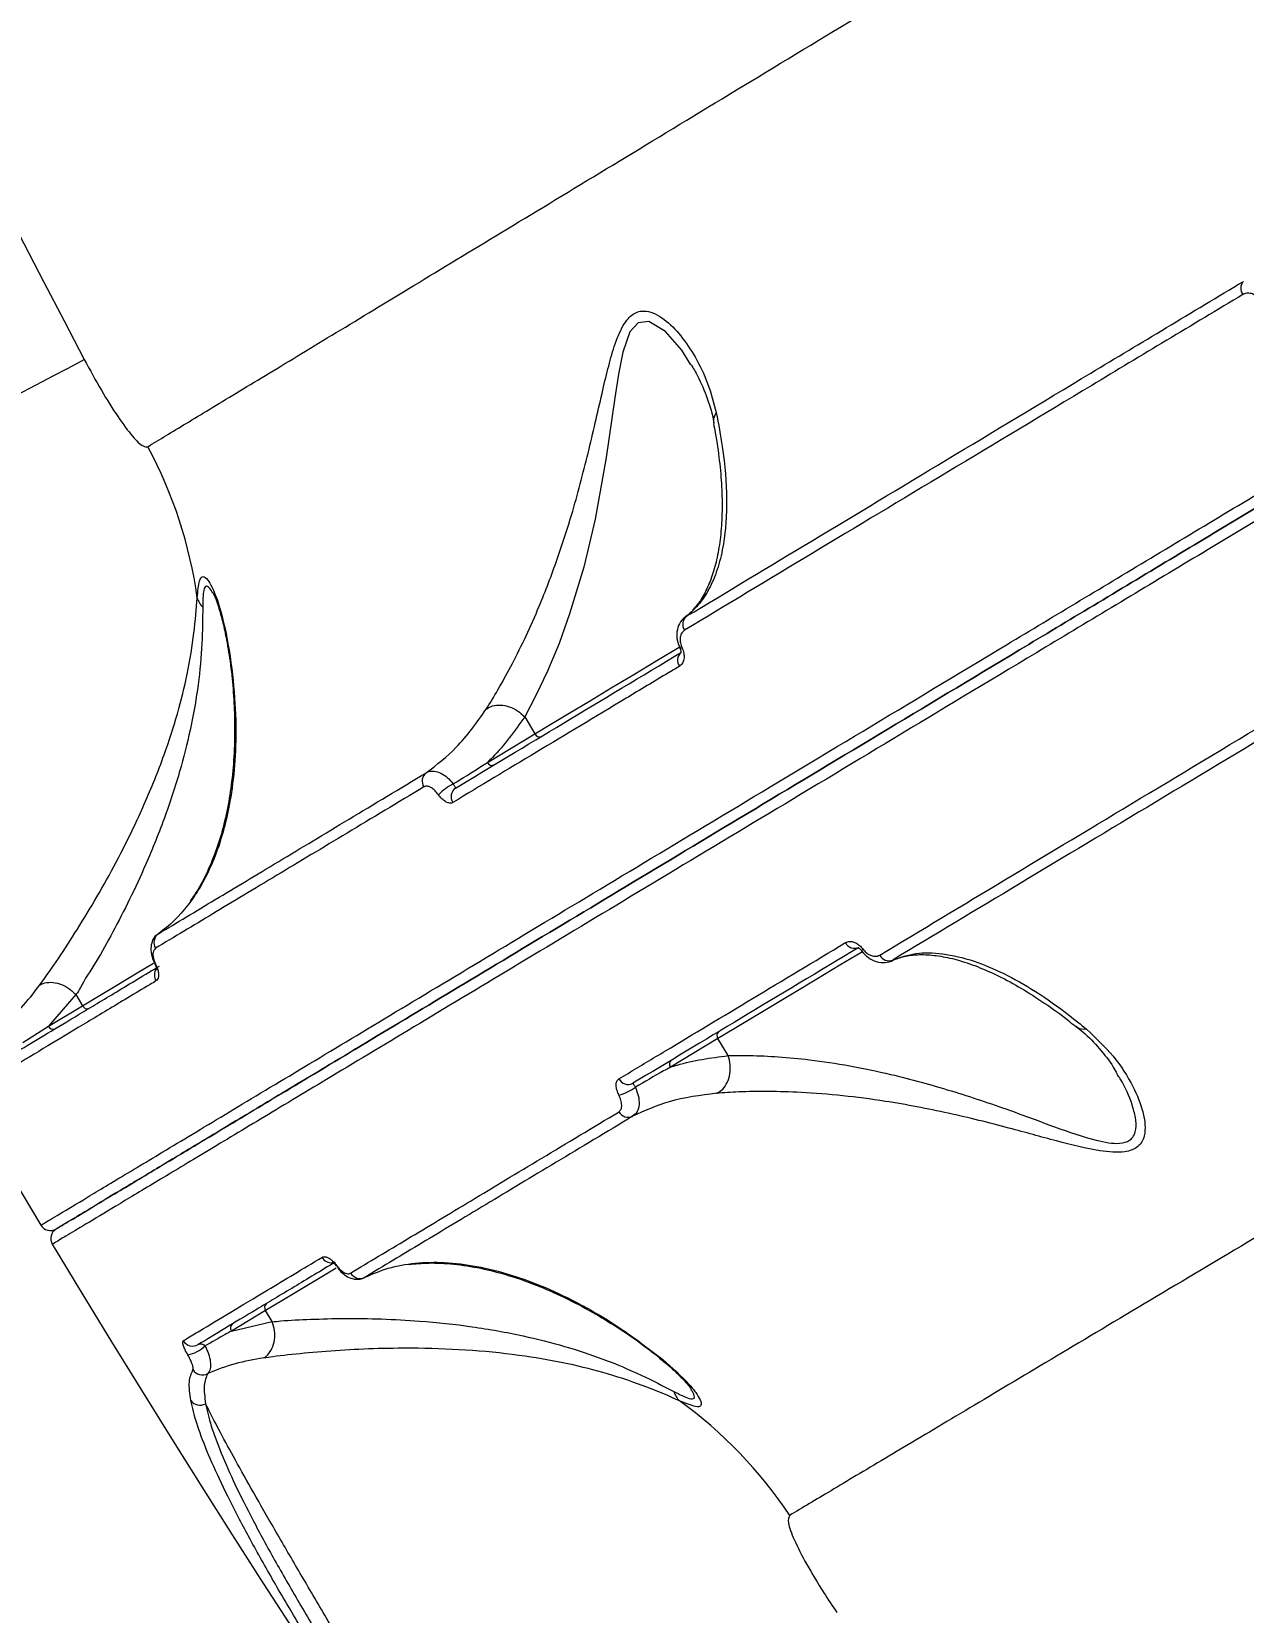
# Model space of a CAD drawing. Header units: millimetres. Extents: x -7245 to 6306, y -6696 to 5973.
# Drawn here: x -3397.8 to -3288.7, y 1660.8 to 1803 of the extents above; entities that cross this region are included whole.
import ezdxf

# ---------------------------------------------------------------- set-up
doc = ezdxf.new("R2010")
doc.units = ezdxf.units.MM
for name, color, linetype in [('DIKOM_ОБЪЕКТ', 7, 'Continuous'), ('DIKOM_РАЗМЕР_ЗОНА', 7, 'Continuous'), ('DIKOM_РАЗМЕР_ОБЪЕКТА', 7, 'Continuous')]:
    doc.layers.add(name, color=color, linetype=linetype)
doc.styles.add('style1', font='arial.ttf', dxfattribs={"width": 0.8})
doc.dimstyles.new('1-50', dxfattribs={"dimtxt": 300, "dimasz": 200, "dimexe": 100, "dimexo": 0, "dimgap": 100, "dimtad": 1, "dimtxsty": 'style1', "dimcen": 200, "dimclrd": 7, "dimclre": 7, "dimclrt": 7, "dimadec": 1, "dimazin": 2, "dimtfac": 1, "dimtmove": 0, "dimatfit": 2, "dimfxl": 0, "dimlwd": 25, "dimlwe": 18, "dimarcsym": 0})

# ---------------------------------------------------------------- blocks, each defined once
blk = doc.blocks.new('*D10')
at = {"layer": 'Defpoints', "color": 0, "transparency": 16777216}
for p in [(-4365.71, 2792.53), (4306.16, 475.6), (4306.16, -5965.27)]:
    blk.add_point(p, dxfattribs=at)
at = {"layer": 'DIKOM_РАЗМЕР_ОБЪЕКТА', "color": 7, "lineweight": 18, "transparency": 16777216}
for p, q in [((-4365.71, 2792.53), (-4365.71, -6065.27)), ((4306.16, 475.6), (4306.16, -6065.27))]:
    blk.add_line(p, q, dxfattribs=at)
at = {"layer": 'DIKOM_РАЗМЕР_ОБЪЕКТА', "color": 7, "lineweight": 25, "transparency": 16777216}
blk.add_line((-4165.71, -5965.27), (4106.16, -5965.27), dxfattribs=at)
at = {"layer": 'DIKOM_РАЗМЕР_ОБЪЕКТА', "color": 7, "transparency": 16777216}
for points in [[(-4165.71, -5931.93), (-4165.71, -5998.6), (-4365.71, -5965.27)], [(4106.16, -5931.93), (4106.16, -5998.6), (4306.16, -5965.27)]]:
    blk.add_solid(points, dxfattribs=at)
at = {"layer": 'DIKOM_РАЗМЕР_ОБЪЕКТА', "color": 7, "transparency": 16777216, "insert": (-85.78, -5712.1), "char_height": 300, "attachment_point": 5, "style": 'style1'}
blk.add_mtext('8650', dxfattribs=at)
blk = doc.blocks.new('*D11')
at = {"layer": 'Defpoints', "color": 0, "transparency": 16777216}
for p in [(-3472.32, 4472.83), (-6199.73, -2928.86), (1850.21, -2928.86)]:
    blk.add_point(p, dxfattribs=at)
at = {"layer": 'DIKOM_РАЗМЕР_ОБЪЕКТА', "color": 7, "lineweight": 18, "transparency": 16777216}
for p, q in [((-3472.32, 4472.83), (-6299.73, 4472.83)), ((1850.21, -2928.86), (-6299.73, -2928.86))]:
    blk.add_line(p, q, dxfattribs=at)
at = {"layer": 'DIKOM_РАЗМЕР_ОБЪЕКТА', "color": 7, "lineweight": 25, "transparency": 16777216}
blk.add_line((-6199.73, 4272.83), (-6199.73, -2728.86), dxfattribs=at)
at = {"layer": 'DIKOM_РАЗМЕР_ОБЪЕКТА', "color": 7, "transparency": 16777216}
for points in [[(-6233.06, 4272.83), (-6166.39, 4272.83), (-6199.73, 4472.83)], [(-6233.06, -2728.86), (-6166.39, -2728.86), (-6199.73, -2928.86)]]:
    blk.add_solid(points, dxfattribs=at)
at = {"layer": 'DIKOM_РАЗМЕР_ОБЪЕКТА', "color": 7, "transparency": 16777216, "insert": (-6452.9, 984.54), "char_height": 300, "attachment_point": 5, "rotation": 90, "style": 'style1'}
blk.add_mtext('7400', dxfattribs=at)
blk = doc.blocks.new('*D13')
at = {"layer": 'Defpoints', "color": 0, "transparency": 16777216}
for p in [(-4231.86, 5972.83), (-6795, -4928.88), (1792.4, -4928.88)]:
    blk.add_point(p, dxfattribs=at)
at = {"layer": 'DIKOM_РАЗМЕР_ЗОНА', "color": 7, "lineweight": 18, "transparency": 16777216}
for p, q in [((-4231.86, 5972.83), (-6895, 5972.83)), ((1792.4, -4928.88), (-6895, -4928.88))]:
    blk.add_line(p, q, dxfattribs=at)
at = {"layer": 'DIKOM_РАЗМЕР_ЗОНА', "color": 7, "lineweight": 25, "transparency": 16777216}
blk.add_line((-6795, 5772.83), (-6795, -4728.88), dxfattribs=at)
at = {"layer": 'DIKOM_РАЗМЕР_ЗОНА', "color": 7, "transparency": 16777216}
for points in [[(-6828.33, 5772.83), (-6761.67, 5772.83), (-6795, 5972.83)], [(-6828.33, -4728.88), (-6761.67, -4728.88), (-6795, -4928.88)]]:
    blk.add_solid(points, dxfattribs=at)
at = {"layer": 'DIKOM_РАЗМЕР_ЗОНА', "color": 7, "transparency": 16777216, "insert": (-7048.17, 972.94), "char_height": 300, "attachment_point": 5, "rotation": 90, "style": 'style1'}
blk.add_mtext('10900', dxfattribs=at)

msp = doc.modelspace()

# ---------------------------------------------------------------- linework, layer by layer
at = {"layer": 'DIKOM_ОБЪЕКТ', "color": 7, "linetype": 'Continuous', "lineweight": 15}
for p, q in [((-3338.891, 1750.449), (-3339.027, 1750.34)), ((-3353.442, 1741.372), (-3353.44, 1741.369)), ((-3353.44, 1741.369), (-3352.521, 1739.841)), ((-3356.801, 1737.269), (-3352.521, 1739.841)), ((-3320.423, 1719.393), (-3320.325, 1719.445)), ((-3393.849, 1716.37), (-3396.32, 1713.524)), ((-3393.851, 1716.373), (-3393.849, 1716.37)), ((-3393.849, 1716.37), (-3393.248, 1715.37)), ((-3396.32, 1713.524), (-3393.248, 1715.37)), ((-3398.623, 1712.06), (-3396.32, 1713.524)), ((-3336.04, 1712.411), (-3340.32, 1709.84)), ((-3335.122, 1710.883), (-3336.04, 1712.411)), ((-3335.122, 1710.883), (-3335.12, 1710.879)), ((-3376.766, 1687.94), (-3379.839, 1686.094)), ((-3376.165, 1686.94), (-3376.766, 1687.94)), ((-3379.839, 1686.094), (-3376.165, 1686.94)), ((-3376.165, 1686.94), (-3376.164, 1686.936))]:
    msp.add_line(p, q, dxfattribs=at)
at = {"layer": 'DIKOM_ОБЪЕКТ', "color": 7, "linetype": 'Continuous', "lineweight": 15, "flags": 128}
for points in [[(-3338.475, 1773.059), (-3339.293, 1774.367), (-3340.773, 1776.041), (-3342.279, 1776.948), (-3343.225, 1776.842), (-3343.97, 1776.004), (-3344.6, 1774.199), (-3344.996, 1772.211), (-3345.318, 1770.073), (-3346.101, 1764.706), (-3347.097, 1759.167), (-3348.127, 1754.842), (-3349.392, 1750.625), (-3350.352, 1747.968), (-3351.384, 1745.48), (-3352.428, 1743.276), (-3353.442, 1741.372), (-3353.442, 1741.372), (-3353.442, 1741.372)], [(-3428.15, 1755.063), (-3424.774, 1756.841), (-3421.429, 1758.603), (-3418.145, 1760.332), (-3414.953, 1762.013), (-3411.881, 1763.631), (-3408.957, 1765.171), (-3406.208, 1766.619), (-3403.66, 1767.961), (-3401.334, 1769.185), (-3399.253, 1770.282), (-3397.436, 1771.239), (-3395.899, 1772.048), (-3394.655, 1772.703), (-3393.717, 1773.197), (-3393.094, 1773.525)], [(-3352.521, 1739.841), (-3351.074, 1740.71), (-3349.424, 1741.702), (-3347.604, 1742.795), (-3345.655, 1743.966), (-3343.62, 1745.19), (-3341.541, 1746.438), (-3339.543, 1747.639)], [(-3339.471, 1747.557), (-3339.471, 1747.558), (-3339.473, 1747.56)], [(-3323.038, 1720.224), (-3325.06, 1719.009), (-3327.138, 1717.76), (-3329.174, 1716.537), (-3331.123, 1715.366), (-3332.942, 1714.272), (-3334.594, 1713.281), (-3336.04, 1712.411)], [(-3323.099, 1720.31), (-3323.1, 1720.311), (-3323.102, 1720.328), (-3323.092, 1720.353), (-3323.07, 1720.387), (-3323.038, 1720.429), (-3322.994, 1720.477)], [(-3393.248, 1715.37), (-3391.801, 1716.239), (-3390.15, 1717.231), (-3388.331, 1718.324), (-3386.874, 1719.2)], [(-3370.402, 1691.765), (-3371.849, 1690.895), (-3373.669, 1689.802), (-3375.32, 1688.81), (-3376.766, 1687.94)]]:
    msp.add_lwpolyline(points, dxfattribs=at)
at = {"layer": 'DIKOM_ОБЪЕКТ', "color": 7, "linetype": 'Continuous', "lineweight": 15}
for centre, radius, start, end in [((-2359.315, 2317.953), 1209.999, 182.23574, 210.952609), ((-2359.315, 2317.953), 1168.375, 183.226978, 207.773022), ((-3288.069, 1779.945), 0.905, 137.30116, 218.57328), ((-3422.978, 1746.493), 40.446, 7.95387, 28.32536), ((-3381.118, 1752.558), 1.863, 194.58593, 225.43064), ((-3338.288, 1749.705), 0.93, 130.24256, 215.23772), ((-3338.732, 1746.465), 0.943, 135.16397, 214.98259), ((-3339.392, 1747.799), 0.255, 251.81995, 297.33895), ((-3352.108, 1740.029), 0.454, 204.53389, 292.79491), ((-3356.388, 1737.458), 0.454, 204.53389, 292.79491), ((-3361.723, 1735.589), 0.952, 127.57972, 213.45407), ((-3357.87, 1731.193), 4.596, 115.85948, 136.49297), ((-3359.126, 1734.191), 0.943, 124.87244, 213.93394), ((-3385.849, 1721.056), 0.977, 125.06096, 211.64709), ((-3323.732, 1721.459), 0.922, 206.45292, 294.91686), ((-3385.783, 1718.118), 1.001, 144.33797, 210.9935), ((-3320.648, 1720.349), 0.931, 206.85026, 291.74257), ((-3392.835, 1715.559), 0.454, 204.61611, 292.79328), ((-3395.907, 1713.714), 0.455, 204.70478, 292.65546), ((-3335.679, 1712.687), 0.455, 129.26531, 217.29986), ((-3339.958, 1710.115), 0.455, 129.32029, 217.33078), ((-3344.129, 1709.233), 0.944, 208.09991, 297.06879), ((-3346.175, 1711.726), 4.571, 285.44377, 306.18664), ((-3344.115, 1706.282), 0.951, 208.493, 294.50386), ((-3396.144, 1696.13), 1, 210.95261, 301), ((-3396.144, 1696.13), 1, 210.93972, 301.00653), ((-3395.114, 1694.416), 1, 121, 211.04739), ((-3395.114, 1694.416), 1, 121.01215, 211.05588), ((-2359.315, 2317.953), 1209.999, 211.047391, 241.952609), ((-3370.834, 1693.241), 1.002, 210.96018, 273.82944), ((-3370.315, 1691.951), 0.0777, 143.87474, 204.21704), ((-3368.272, 1691.804), 0.977, 210.3716, 296.92527), ((-3376.406, 1688.216), 0.454, 129.21477, 217.43629), ((-3379.478, 1686.37), 0.454, 129.27117, 217.37989), ((-3383.334, 1685.736), 0.993, 211.27206, 300.62698), ((-3384.338, 1686.994), 3.092, 280.49198, 313.41897), ((-3382.456, 1683.158), 1.006, 212.28438, 298.27108), ((-3338.233, 1681.191), 1.865, 196.55987, 227.34562), ((-3382.675, 1680.442), 1.019, 215.64504, 299.69268), ((-3363.23, 1647.09), 40.429, 33.67257, 54.05308)]:
    msp.add_arc(centre, radius, start, end, dxfattribs=at)
for points, knots in [([(-3387.375, 1765.684), (-3386.289, 1766.34), (-3384.115, 1767.656), (-3379.56, 1770.414), (-3374.085, 1773.729), (-3367.625, 1777.64), (-3360.232, 1782.118), (-3351.915, 1787.155), (-3342.671, 1792.754), (-3332.533, 1798.896), (-3321.543, 1805.556), (-3309.752, 1812.703), (-3297.214, 1820.304), (-3283.959, 1828.343), (-3269.995, 1836.814), (-3255.359, 1845.695), (-3240.106, 1854.955), (-3224.308, 1864.549), (-3208.037, 1874.435), (-3191.334, 1884.589), (-3174.215, 1895.001), (-3156.718, 1905.65), (-3138.909, 1916.495), (-3120.872, 1927.486), (-3102.691, 1938.574), (-3084.407, 1949.735), (-3066.049, 1960.951), (-3047.649, 1972.205), (-3029.278, 1983.453), (-3011.023, 1994.644), (-2992.968, 2005.727), (-2976.496, 2015.853), (-2961.566, 2025.044), (-2952.651, 2030.54), (-2948.194, 2033.289)], [0, 0, 0, 0, 0.0315567, 0.0632127, 0.0949195, 0.1266264, 0.1582827, 0.1898394, 0.2213972, 0.2530545, 0.2847622, 0.3164697, 0.3481268, 0.3796854, 0.4112653, 0.4429441, 0.4746738, 0.5064041, 0.5380837, 0.5696643, 0.6012948, 0.6330253, 0.6648063, 0.6965877, 0.7283186, 0.7599503, 0.7916596, 0.823468, 0.855327, 0.8871864, 0.9189955, 0.9507048, 0.9753528, 1, 1, 1, 1]), ([(-3397.001, 1695.616), (-3396.954, 1695.644), (-3396.826, 1695.722), (-3395.7, 1696.397), (-3393.359, 1697.805), (-3389.876, 1699.897), (-3385.237, 1702.684), (-3379.425, 1706.177), (-3372.566, 1710.298), (-3364.712, 1715.017), (-3355.93, 1720.294), (-3346.077, 1726.215), (-3335.14, 1732.785), (-3323.134, 1740), (-3310.321, 1747.698), (-3296.766, 1755.843), (-3282.546, 1764.387), (-3267.429, 1773.471), (-3251.429, 1783.084), (-3234.583, 1793.206), (-3217.464, 1803.493), (-3200.168, 1813.884), (-3182.789, 1824.327), (-3164.835, 1835.115), (-3146.342, 1846.227), (-3127.359, 1857.633), (-3108.038, 1869.242), (-3088.435, 1881.021), (-3068.607, 1892.934), (-3048.49, 1905.021), (-3028.143, 1917.247), (-3007.631, 1929.572), (-2987.405, 1941.724), (-2967.531, 1953.667), (-2948.059, 1965.366), (-2928.674, 1977.014), (-2909.446, 1988.567), (-2890.459, 1999.975), (-2873.19, 2010.352), (-2862.471, 2016.792), (-2857.731, 2019.64)], [0, 0, 0, 0, 0.0156515, 0.0421674, 0.0687037, 0.0952198, 0.1225059, 0.1498143, 0.1771006, 0.2036165, 0.2301528, 0.2566687, 0.2839552, 0.3112633, 0.3385495, 0.3650655, 0.3916017, 0.4181179, 0.4454042, 0.4727124, 0.499999, 0.52556, 0.5511395, 0.5767005, 0.6029493, 0.6292178, 0.6554665, 0.6819825, 0.7085191, 0.7350352, 0.7623211, 0.7896296, 0.8169161, 0.8434322, 0.8699687, 0.8964848, 0.923771, 0.951079, 0.9783656, 1, 1, 1, 1]), ([(-2856.702, 2017.928), (-2860.124, 2015.871), (-2869.414, 2010.289), (-2885.039, 2000.901), (-2903.657, 1989.713), (-2922.728, 1978.254), (-2942.15, 1966.584), (-2961.837, 1954.755), (-2981.728, 1942.803), (-3001.795, 1930.746), (-3022, 1918.605), (-3042.281, 1906.419), (-3062.541, 1894.245), (-3082.688, 1882.14), (-3102.656, 1870.142), (-3122.408, 1858.273), (-3141.916, 1846.552), (-3161.121, 1835.012), (-3179.936, 1823.707), (-3198.271, 1812.69), (-3216.064, 1801.999), (-3233.275, 1791.658), (-3249.886, 1781.677), (-3265.852, 1772.084), (-3281.099, 1762.922), (-3295.555, 1754.236), (-3309.167, 1746.057), (-3321.896, 1738.409), (-3333.738, 1731.293), (-3344.664, 1724.729), (-3354.624, 1718.744), (-3363.572, 1713.366), (-3371.098, 1708.845), (-3377.356, 1705.085), (-3382.506, 1701.99), (-3386.851, 1699.38), (-3390.375, 1697.262), (-3393.05, 1695.654), (-3394.869, 1694.561), (-3395.807, 1693.998), (-3395.923, 1693.928), (-3395.971, 1693.9)], [0, 0, 0, 0, 0.0156527, 0.0424899, 0.0694114, 0.0963762, 0.1233409, 0.1502626, 0.1770999, 0.203937, 0.2308584, 0.2578234, 0.2847881, 0.3117098, 0.3385469, 0.3653838, 0.3923056, 0.4192702, 0.446235, 0.4731568, 0.4999938, 0.5268307, 0.5537527, 0.5807172, 0.6076821, 0.6346038, 0.6614409, 0.6882778, 0.7151994, 0.7421642, 0.7691288, 0.7960506, 0.8228874, 0.8459667, 0.8691682, 0.8923972, 0.9156264, 0.9388281, 0.9615881, 0.9843479, 1, 1, 1, 1]), ([(-3395.629, 1695.273), (-3395.582, 1695.301), (-3395.453, 1695.378), (-3394.305, 1696.069), (-3391.892, 1697.517), (-3388.347, 1699.649), (-3383.704, 1702.438), (-3377.981, 1705.877), (-3371.185, 1709.96), (-3363.307, 1714.694), (-3354.381, 1720.057), (-3344.444, 1726.028), (-3333.544, 1732.577), (-3321.731, 1739.675), (-3309.032, 1747.305), (-3295.452, 1755.465), (-3281.03, 1764.13), (-3265.82, 1773.27), (-3249.892, 1782.84), (-3233.32, 1792.798), (-3216.15, 1803.114), (-3198.4, 1813.78), (-3180.108, 1824.77), (-3161.339, 1836.048), (-3142.179, 1847.561), (-3122.717, 1859.254), (-3103.012, 1871.095), (-3083.091, 1883.064), (-3062.993, 1895.141), (-3042.781, 1907.285), (-3022.549, 1919.442), (-3002.391, 1931.554), (-2983.636, 1942.823), (-2966.301, 1953.24), (-2950.358, 1962.818), (-2934.592, 1972.292), (-2918.861, 1981.744), (-2903.2, 1991.154), (-2887.656, 2000.494), (-2872.412, 2009.653), (-2862.564, 2015.57), (-2857.643, 2018.527)], [0, 0, 0, 0, 0.0156521, 0.042489, 0.0694107, 0.0963752, 0.12334, 0.1502617, 0.1770987, 0.203936, 0.2308572, 0.2578221, 0.2847867, 0.3117084, 0.3385455, 0.3653826, 0.3923042, 0.4192691, 0.4462335, 0.4731555, 0.4999924, 0.5268298, 0.5537512, 0.580716, 0.6076804, 0.6346023, 0.6614395, 0.6882763, 0.7151979, 0.7421631, 0.7691275, 0.7960494, 0.8228864, 0.8446321, 0.8664006, 0.8881689, 0.9099146, 0.9324238, 0.9549574, 0.9774911, 1, 1, 1, 1]), ([(-2857.643, 2018.527), (-2862.372, 2015.686), (-2872.966, 2009.321), (-2890.004, 1999.083), (-2908.675, 1987.864), (-2927.785, 1976.382), (-2947.232, 1964.697), (-2966.93, 1952.861), (-2986.817, 1940.912), (-3006.866, 1928.865), (-3027.038, 1916.744), (-3047.271, 1904.587), (-3067.471, 1892.45), (-3087.542, 1880.39), (-3107.178, 1868.592), (-3126.347, 1857.074), (-3145.038, 1845.843), (-3163.439, 1834.786), (-3181.473, 1823.951), (-3199.059, 1813.384), (-3216.361, 1802.988), (-3233.32, 1792.798), (-3249.892, 1782.84), (-3265.82, 1773.27), (-3281.031, 1764.13), (-3295.452, 1755.465), (-3309.032, 1747.305), (-3321.731, 1739.675), (-3333.544, 1732.577), (-3344.444, 1726.028), (-3354.381, 1720.057), (-3363.307, 1714.694), (-3370.686, 1710.26), (-3376.713, 1706.638), (-3381.606, 1703.699), (-3385.787, 1701.186), (-3389.287, 1699.084), (-3392.067, 1697.413), (-3394.077, 1696.205), (-3395.357, 1695.436), (-3395.539, 1695.327), (-3395.629, 1695.273)], [0, 0, 0, 0, 0.0216352, 0.0484723, 0.0753935, 0.1023585, 0.1293233, 0.1562448, 0.183082, 0.2099188, 0.2368403, 0.2638052, 0.2907701, 0.3176918, 0.3445288, 0.3703766, 0.3962997, 0.4222617, 0.4482237, 0.4741469, 0.499995, 0.5268318, 0.5537537, 0.5807181, 0.6076827, 0.6346045, 0.6614415, 0.6882785, 0.7151999, 0.7421646, 0.7691291, 0.7960506, 0.8228876, 0.8446334, 0.8664016, 0.8881699, 0.9099155, 0.9324242, 0.9549578, 0.9774915, 1, 1, 1, 1]), ([(-2887.12, 1931.646), (-2892.215, 1928.663), (-2902.41, 1922.695), (-2918.018, 1913.541), (-2933.807, 1904.269), (-2949.978, 1894.76), (-2966.501, 1885.033), (-2983.345, 1875.104), (-3000.24, 1865.136), (-3017.701, 1854.823), (-3035.699, 1844.183), (-3054.187, 1833.243), (-3072.545, 1822.373), (-3090.686, 1811.621), (-3108.525, 1801.042), (-3125.984, 1790.68), (-3143.029, 1780.56), (-3159.64, 1770.692), (-3175.788, 1761.095), (-3191.399, 1751.812), (-3206.398, 1742.89), (-3220.722, 1734.367), (-3234.335, 1726.264), (-3247.23, 1718.586), (-3259.384, 1711.348), (-3270.741, 1704.582), (-3281.248, 1698.322), (-3291.041, 1692.485), (-3300.029, 1687.127), (-3308.149, 1682.288), (-3315.218, 1678.073), (-3321.172, 1674.523), (-3326.099, 1671.584), (-3328.423, 1670.198), (-3329.585, 1669.505)], [0, 0, 0, 0, 0.0277666, 0.0555664, 0.0833655, 0.1111325, 0.1400375, 0.16898, 0.1979229, 0.2268277, 0.2586373, 0.2905481, 0.3225102, 0.3544717, 0.3863819, 0.4181913, 0.4498954, 0.4817002, 0.5135555, 0.5454109, 0.5772154, 0.6089188, 0.6405475, 0.672276, 0.7040554, 0.7358345, 0.7675625, 0.7991911, 0.832594, 0.8660267, 0.8994294, 0.9329431, 0.9664867, 1, 1, 1, 1]), ([(-3338.888, 1750.415), (-3335.17, 1752.65), (-3327.734, 1757.119), (-3315.524, 1764.457), (-3302.616, 1772.215), (-3293.362, 1777.777), (-3288.734, 1780.558)], [0, 0, 0, 0, 0.2485959, 0.4971898, 0.7485953, 1, 1, 1, 1]), ([(-3288.777, 1779.38), (-3293.364, 1776.624), (-3302.538, 1771.11), (-3315.44, 1763.356), (-3327.738, 1755.965), (-3335.277, 1751.434), (-3339.047, 1749.169)], [0, 0, 0, 0, 0.248596, 0.4971922, 0.7485942, 1, 1, 1, 1]), ([(-3287.182, 1778.847), (-3287.292, 1778.973), (-3287.514, 1779.224), (-3287.928, 1779.45), (-3288.343, 1779.528), (-3288.624, 1779.466), (-3288.755, 1779.392), (-3288.777, 1779.38)], [0, 0, 0, 0, 0.2376718, 0.4755024, 0.713693, 0.9520234, 1, 1, 1, 1]), ([(-3356.926, 1742.036), (-3356.883, 1742.104), (-3356.498, 1742.713), (-3355.714, 1744.013), (-3354.524, 1746.172), (-3353.308, 1748.63), (-3351.92, 1751.758), (-3350.479, 1755.541), (-3348.947, 1760.301), (-3347.612, 1765.481), (-3346.628, 1769.842), (-3345.891, 1772.968), (-3345.289, 1775.06), (-3344.56, 1776.784), (-3343.586, 1777.807), (-3342.332, 1778.01), (-3340.85, 1777.23), (-3339.353, 1775.716), (-3338.019, 1773.72), (-3336.895, 1771.412), (-3336.429, 1769.636), (-3336.196, 1768.748)], [0, 0, 0, 0, 0.0056319, 0.0508124, 0.0960131, 0.1438696, 0.191765, 0.2633166, 0.3349806, 0.4270909, 0.5191868, 0.5590232, 0.5987859, 0.6438191, 0.6799283, 0.7160697, 0.7691208, 0.8237177, 0.8784551, 0.9392304, 1, 1, 1, 1]), ([(-3393.094, 1773.525), (-3392.581, 1772.583), (-3391.563, 1770.71), (-3390.032, 1768.285), (-3388.717, 1766.519), (-3387.8, 1765.641), (-3387.5, 1765.671), (-3387.375, 1765.684)], [0, 0, 0, 0, 0.2180011, 0.433234, 0.6437922, 0.8514341, 1, 1, 1, 1]), ([(-3338.462, 1773.07), (-3338.259, 1772.734), (-3337.69, 1771.789), (-3336.997, 1770.038), (-3336.514, 1768.603), (-3336.415, 1767.81), (-3336.413, 1767.798)], [0, 0, 0, 0, 0.2154017, 0.6056589, 0.9937495, 1, 1, 1, 1]), ([(-3336.196, 1768.748), (-3335.998, 1767.713), (-3335.46, 1764.895), (-3335.162, 1760.833), (-3335.405, 1757.331), (-3335.996, 1754.808), (-3336.72, 1753.018), (-3337.659, 1751.509), (-3338.479, 1750.78), (-3338.888, 1750.415)], [0, 0, 0, 0, 0.1128062, 0.3073758, 0.5062328, 0.6280285, 0.7498305, 0.8749112, 1, 1, 1, 1]), ([(-3336.196, 1768.748), (-3336.217, 1768.715), (-3336.358, 1768.491), (-3336.495, 1768.144), (-3336.424, 1767.857), (-3336.4, 1767.762)], [0, 0, 0, 0, 0.1015359, 0.7017932, 1, 1, 1, 1]), ([(-3336.444, 1767.753), (-3336.387, 1767.48), (-3336.148, 1766.318), (-3335.895, 1764.41), (-3335.683, 1762.034), (-3335.647, 1759.815), (-3335.768, 1757.761), (-3336.047, 1755.898), (-3336.471, 1754.25), (-3337.033, 1752.837), (-3337.654, 1751.722), (-3338.12, 1751.201), (-3338.328, 1750.968)], [0, 0, 0, 0, 0.0310279, 0.1322859, 0.2359082, 0.341983, 0.4504488, 0.5610997, 0.6736285, 0.7878701, 0.9052594, 1, 1, 1, 1]), ([(-3382.921, 1752.089), (-3382.866, 1752.666), (-3382.772, 1753.664), (-3382.427, 1754.114), (-3382.009, 1753.795), (-3381.587, 1753.062), (-3380.973, 1751.638), (-3380.613, 1750.114), (-3380.35, 1749.005)], [0, 0, 0, 0, 0.1914497, 0.331232, 0.4704749, 0.5835518, 0.6969246, 1, 1, 1, 1]), ([(-3381.553, 1752.542), (-3381.596, 1752.621), (-3381.797, 1752.995), (-3382.118, 1753.239), (-3382.405, 1752.812), (-3382.418, 1751.816), (-3382.426, 1751.232)], [0, 0, 0, 0, 0.0727732, 0.3452538, 0.6160778, 1, 1, 1, 1]), ([(-3397.089, 1717.24), (-3396.932, 1717.459), (-3396.292, 1718.352), (-3395.026, 1720.201), (-3393.281, 1722.919), (-3391.504, 1725.912), (-3389.582, 1729.44), (-3387.634, 1733.499), (-3385.923, 1737.74), (-3384.658, 1741.682), (-3383.744, 1745.374), (-3383.166, 1749.023), (-3383.003, 1751.068), (-3382.921, 1752.089)], [0, 0, 0, 0, 0.0275902, 0.1121795, 0.1968226, 0.2807387, 0.3647027, 0.4782436, 0.5919039, 0.6886578, 0.785419, 0.892856, 1, 1, 1, 1]), ([(-3381.534, 1752.552), (-3381.513, 1752.518), (-3381.464, 1752.436), (-3381.274, 1752.028), (-3381.021, 1751.339), (-3380.718, 1750.287), (-3380.478, 1749.337), (-3380.382, 1748.719), (-3380.365, 1748.61)], [0, 0, 0, 0, 0.1082105, 0.2601046, 0.4461118, 0.6713384, 0.9422368, 1, 1, 1, 1]), ([(-3382.426, 1751.232), (-3382.437, 1750.177), (-3382.46, 1748.065), (-3382.779, 1744.375), (-3383.418, 1740.659), (-3384.38, 1736.702), (-3385.754, 1732.464), (-3387.372, 1728.428), (-3389, 1724.923), (-3390.535, 1721.972), (-3391.997, 1719.289), (-3393.26, 1717.474), (-3393.64, 1716.585), (-3393.851, 1716.373), (-3393.851, 1716.373)], [0, 0, 0, 0, 0.1075019, 0.2153667, 0.3137218, 0.4120553, 0.5267805, 0.6413691, 0.7248176, 0.8082179, 0.8908926, 0.9734876, 0.9999801, 1, 1, 1, 1]), ([(-3338.849, 1750.414), (-3338.911, 1750.383), (-3339.194, 1750.243), (-3339.544, 1749.766), (-3339.772, 1749.042), (-3339.754, 1748.268), (-3339.547, 1747.782), (-3339.454, 1747.565)], [0, 0, 0, 0, 0.0688421, 0.311573, 0.5523821, 0.799957, 1, 1, 1, 1]), ([(-3321.479, 1719.929), (-3317.751, 1722.168), (-3310.297, 1726.646), (-3298.057, 1733.999), (-3285.118, 1741.772), (-3275.841, 1747.345), (-3271.202, 1750.132)], [0, 0, 0, 0, 0.2485951, 0.4971898, 0.7485969, 1, 1, 1, 1]), ([(-3380.35, 1749.005), (-3380.318, 1748.836), (-3379.994, 1747.122), (-3379.576, 1744.039), (-3379.387, 1740.087), (-3379.553, 1736.538), (-3380.1, 1732.671), (-3381.204, 1728.721), (-3383.103, 1725.065), (-3384.962, 1722.95), (-3386.163, 1722.041), (-3386.41, 1721.855)], [0, 0, 0, 0, 0.0115164, 0.1169996, 0.2229787, 0.3292388, 0.4351013, 0.6083262, 0.7820049, 0.9552843, 1, 1, 1, 1]), ([(-3380.331, 1748.577), (-3380.202, 1747.833), (-3379.919, 1746.197), (-3379.674, 1743.803), (-3379.542, 1741.286), (-3379.559, 1738.703), (-3379.727, 1736.151), (-3380.07, 1733.682), (-3380.577, 1731.361), (-3381.258, 1729.172), (-3382.118, 1727.168), (-3382.895, 1725.687), (-3383.423, 1724.983), (-3383.564, 1724.796)], [0, 0, 0, 0, 0.0639875, 0.1405007, 0.2228904, 0.3126925, 0.4125262, 0.5121184, 0.6176883, 0.7269576, 0.8398433, 0.95738, 1, 1, 1, 1]), ([(-3380.35, 1749.005), (-3380.355, 1748.975), (-3380.376, 1748.83), (-3380.342, 1748.691), (-3380.315, 1748.58)], [0, 0, 0, 0, 0.206664, 1, 1, 1, 1]), ([(-3339.047, 1749.169), (-3339.162, 1749.071), (-3339.363, 1748.898), (-3339.469, 1748.467), (-3339.449, 1748.023), (-3339.333, 1747.724), (-3339.275, 1747.573)], [0, 0, 0, 0, 0.3292707, 0.5798342, 0.788663, 1, 1, 1, 1]), ([(-3270.142, 1749.616), (-3274.719, 1746.867), (-3283.873, 1741.368), (-3296.747, 1733.635), (-3309.018, 1726.263), (-3316.541, 1721.744), (-3320.303, 1719.484)], [0, 0, 0, 0, 0.2485959, 0.4971903, 0.7485955, 1, 1, 1, 1]), ([(-3359.665, 1734.965), (-3356.5, 1736.867), (-3350.16, 1740.677), (-3342.93, 1745.02), (-3339.31, 1747.195)], [0, 0, 0, 0, 0.4992705, 1, 1, 1, 1]), ([(-3339.275, 1747.573), (-3339.214, 1747.414), (-3339.093, 1747.1), (-3339.076, 1746.633), (-3339.186, 1746.223), (-3339.369, 1746.011), (-3339.491, 1745.933), (-3339.504, 1745.924)], [0, 0, 0, 0, 0.2147531, 0.4259698, 0.6817818, 0.9641625, 1, 1, 1, 1]), ([(-3339.474, 1747.558), (-3339.465, 1747.54), (-3339.431, 1747.473), (-3339.399, 1747.357), (-3339.378, 1747.23), (-3339.385, 1747.131), (-3339.39, 1747.12), (-3339.392, 1747.115)], [0, 0, 0, 0, 0.0662562, 0.2342758, 0.4315095, 0.6853541, 1, 1, 1, 1]), ([(-3339.504, 1745.924), (-3339.83, 1745.729), (-3341.457, 1744.751), (-3345.866, 1742.103), (-3352.498, 1738.117), (-3357.437, 1735.15), (-3359.908, 1733.665)], [0, 0, 0, 0, 0.044146, 0.2207195, 0.6100168, 1, 1, 1, 1]), ([(-3362.303, 1736.343), (-3361.37, 1737.061), (-3359.328, 1738.63), (-3357.771, 1740.838), (-3356.926, 1742.036)], [0, 0, 0, 0, 0.4574686, 1, 1, 1, 1]), ([(-3356.926, 1742.036), (-3356.899, 1742.057), (-3356.73, 1742.194), (-3356.321, 1742.39), (-3355.617, 1742.468), (-3354.825, 1742.312), (-3354.05, 1741.945), (-3353.645, 1741.563), (-3353.442, 1741.372)], [0, 0, 0, 0, 0.0319883, 0.2048096, 0.4036423, 0.6024725, 0.8012908, 1, 1, 1, 1]), ([(-3353.44, 1741.369), (-3354.358, 1740.084), (-3355.404, 1738.622), (-3356.65, 1737.416), (-3356.801, 1737.269)], [0, 0, 0, 0, 0.8786171, 1, 1, 1, 1]), ([(-3359.874, 1735.329), (-3359.042, 1735.844), (-3358.01, 1736.484), (-3356.997, 1737.142), (-3356.801, 1737.269)], [0, 0, 0, 0, 0.8058617, 1, 1, 1, 1]), ([(-3386.41, 1721.855), (-3384.75, 1722.853), (-3381.429, 1724.849), (-3375.66, 1728.316), (-3369.365, 1732.099), (-3364.657, 1734.928), (-3362.303, 1736.343)], [0, 0, 0, 0, 0.2490986, 0.4981938, 0.7490976, 1, 1, 1, 1]), ([(-3362.303, 1736.343), (-3362.257, 1736.368), (-3362.053, 1736.48), (-3361.62, 1736.529), (-3361.008, 1736.341), (-3360.396, 1735.943), (-3360.049, 1735.535), (-3359.874, 1735.329)], [0, 0, 0, 0, 0.073516, 0.3198084, 0.5507535, 0.7733975, 1, 1, 1, 1]), ([(-3362.517, 1735.064), (-3364.86, 1733.656), (-3369.545, 1730.84), (-3375.846, 1727.054), (-3381.65, 1723.566), (-3385.003, 1721.551), (-3386.68, 1720.543)], [0, 0, 0, 0, 0.2490994, 0.4981953, 0.749099, 1, 1, 1, 1]), ([(-3361.203, 1734.357), (-3361.304, 1734.484), (-3361.504, 1734.739), (-3361.841, 1734.997), (-3362.168, 1735.135), (-3362.391, 1735.13), (-3362.494, 1735.076), (-3362.517, 1735.064)], [0, 0, 0, 0, 0.2211682, 0.4418423, 0.6744498, 0.9251504, 1, 1, 1, 1]), ([(-3359.908, 1733.665), (-3359.931, 1733.653), (-3360.032, 1733.6), (-3360.251, 1733.593), (-3360.574, 1733.726), (-3360.906, 1733.981), (-3361.104, 1734.232), (-3361.203, 1734.357)], [0, 0, 0, 0, 0.0733479, 0.322553, 0.5549822, 0.7774051, 1, 1, 1, 1]), ([(-3359.874, 1735.329), (-3359.851, 1735.288), (-3359.824, 1735.24), (-3359.776, 1735.157), (-3359.729, 1735.073), (-3359.684, 1734.996), (-3359.667, 1734.967), (-3359.665, 1734.965), (-3359.665, 1734.965)], [0, 0, 0, 0, 0.1601992, 0.1865229, 0.3966084, 0.6400035, 0.9173462, 1, 1, 1, 1]), ([(-3386.467, 1721.782), (-3386.516, 1721.757), (-3386.76, 1721.63), (-3387.002, 1721.167), (-3387.133, 1720.534), (-3387.039, 1719.874), (-3386.848, 1719.322), (-3386.701, 1719.074), (-3386.667, 1719.015)], [0, 0, 0, 0, 0.0580593, 0.2873617, 0.5098276, 0.7693485, 0.9451204, 1, 1, 1, 1]), ([(-3386.68, 1720.543), (-3386.775, 1720.446), (-3386.916, 1720.301), (-3386.921, 1719.877), (-3386.848, 1719.533), (-3386.745, 1719.266), (-3386.681, 1719.133), (-3386.667, 1719.106)], [0, 0, 0, 0, 0.4455975, 0.6623538, 0.8364577, 0.9658015, 1, 1, 1, 1]), ([(-3344.961, 1708.788), (-3344.687, 1708.953), (-3343.315, 1709.778), (-3339.427, 1712.113), (-3333.047, 1715.947), (-3327.389, 1719.347), (-3324.558, 1721.048)], [0, 0, 0, 0, 0.0441389, 0.2207184, 0.6100185, 1, 1, 1, 1]), ([(-3323.344, 1720.623), (-3326.954, 1718.454), (-3334.183, 1714.11), (-3340.524, 1710.3), (-3343.699, 1708.392)], [0, 0, 0, 0, 0.4992728, 1, 1, 1, 1]), ([(-3324.558, 1721.048), (-3324.489, 1721.081), (-3324.318, 1721.163), (-3323.998, 1721.168), (-3323.634, 1721.045), (-3323.287, 1720.82), (-3323.092, 1720.592), (-3322.994, 1720.477)], [0, 0, 0, 0, 0.1655241, 0.4120383, 0.6199768, 0.8097082, 1, 1, 1, 1]), ([(-3323.442, 1720.586), (-3323.44, 1720.587), (-3323.437, 1720.588), (-3323.329, 1720.537), (-3323.213, 1720.444), (-3323.109, 1720.329), (-3323.043, 1720.231), (-3323.014, 1720.178), (-3323.008, 1720.167)], [0, 0, 0, 0, 0.2868939, 0.5253616, 0.6958585, 0.8393833, 0.9662736, 1, 1, 1, 1]), ([(-3323.098, 1720.311), (-3323.095, 1720.306), (-3322.94, 1720.061), (-3322.502, 1719.672), (-3321.778, 1719.284), (-3321.013, 1719.222), (-3320.439, 1719.35), (-3320.23, 1719.548), (-3320.191, 1719.584)], [0, 0, 0, 0, 0.0050852, 0.2373241, 0.474563, 0.7261011, 0.949531, 1, 1, 1, 1]), ([(-3322.994, 1720.477), (-3322.899, 1720.365), (-3322.708, 1720.142), (-3322.371, 1719.925), (-3322.02, 1719.809), (-3321.711, 1719.815), (-3321.546, 1719.896), (-3321.479, 1719.929)], [0, 0, 0, 0, 0.1921395, 0.3835321, 0.5902853, 0.8342054, 1, 1, 1, 1]), ([(-3320.303, 1719.484), (-3319.63, 1719.717), (-3318.283, 1720.184), (-3315.816, 1720.132), (-3313.161, 1719.516), (-3310.343, 1718.344), (-3307.477, 1716.724), (-3304.95, 1714.967), (-3303.372, 1713.679), (-3302.852, 1713.255)], [0, 0, 0, 0, 0.1619206, 0.323841, 0.493637, 0.6385951, 0.7839166, 0.9287405, 1, 1, 1, 1]), ([(-3320.133, 1719.547), (-3319.764, 1719.666), (-3319.048, 1719.897), (-3317.727, 1720.004), (-3316.233, 1719.898), (-3314.54, 1719.539), (-3312.717, 1718.932), (-3310.777, 1718.077), (-3308.745, 1716.981), (-3306.646, 1715.63), (-3305.011, 1714.471), (-3304.061, 1713.682), (-3303.847, 1713.504)], [0, 0, 0, 0, 0.1152316, 0.2232951, 0.3379242, 0.447967, 0.5558007, 0.6626014, 0.7680841, 0.8708327, 0.970814, 1, 1, 1, 1]), ([(-3398.795, 1711.453), (-3398.033, 1711.911), (-3396.509, 1712.827), (-3393.601, 1714.574), (-3390.276, 1716.572), (-3387.648, 1718.151), (-3386.335, 1718.94)], [0, 0, 0, 0, 0.2493148, 0.4986262, 0.749315, 1, 1, 1, 1]), ([(-3386.739, 1719.131), (-3386.727, 1719.107), (-3386.689, 1719.033), (-3386.641, 1718.908), (-3386.6, 1718.765), (-3386.584, 1718.641), (-3386.586, 1718.632), (-3386.587, 1718.627)], [0, 0, 0, 0, 0.0672789, 0.2138944, 0.4078932, 0.6731142, 1, 1, 1, 1]), ([(-3386.667, 1719.106), (-3386.652, 1719.076), (-3386.585, 1718.938), (-3386.479, 1718.66), (-3386.402, 1718.297), (-3386.404, 1717.852), (-3386.547, 1717.702), (-3386.642, 1717.603)], [0, 0, 0, 0, 0.034875, 0.1619974, 0.3362855, 0.559118, 1, 1, 1, 1]), ([(-3400.7, 1713.428), (-3400.044, 1713.987), (-3398.727, 1715.109), (-3397.637, 1716.528), (-3397.089, 1717.24)], [0, 0, 0, 0, 0.4978927, 1, 1, 1, 1]), ([(-3386.642, 1717.603), (-3386.816, 1717.498), (-3387.685, 1716.976), (-3389.855, 1715.671), (-3392.877, 1713.856), (-3396.308, 1711.795), (-3398.121, 1710.705), (-3399.132, 1710.098)], [0, 0, 0, 0, 0.0321651, 0.1608324, 0.4183939, 0.675957, 1, 1, 1, 1]), ([(-3397.089, 1717.24), (-3397.059, 1717.257), (-3396.966, 1717.309), (-3396.66, 1717.436), (-3396.102, 1717.521), (-3395.321, 1717.386), (-3394.511, 1717.016), (-3394.081, 1716.597), (-3393.851, 1716.373)], [0, 0, 0, 0, 0.0343235, 0.1061406, 0.3220592, 0.5380167, 0.7540671, 1, 1, 1, 1]), ([(-3302.852, 1713.255), (-3302.017, 1712.466), (-3300.347, 1710.889), (-3298.69, 1708.295), (-3297.821, 1706.172), (-3297.551, 1704.667), (-3297.613, 1703.55), (-3298.135, 1702.604), (-3299.487, 1702.084), (-3301.989, 1702.291), (-3305.534, 1703.159), (-3310.11, 1704.465), (-3315.268, 1705.731), (-3320.346, 1706.718), (-3324.819, 1707.301), (-3328.38, 1707.586), (-3331.524, 1707.671), (-3334.119, 1707.628), (-3335.519, 1707.535), (-3336.169, 1707.492)], [0, 0, 0, 0, 0.0760748, 0.1521365, 0.2132038, 0.2445056, 0.2757133, 0.3130135, 0.3506344, 0.4012608, 0.4758022, 0.5507678, 0.6417678, 0.7326433, 0.7938273, 0.8549369, 0.9055439, 0.9561021, 1, 1, 1, 1]), ([(-3302.852, 1713.255), (-3302.891, 1713.252), (-3303.155, 1713.232), (-3303.526, 1713.274), (-3303.746, 1713.472), (-3303.819, 1713.538)], [0, 0, 0, 0, 0.1015543, 0.7011339, 1, 1, 1, 1]), ([(-3303.808, 1713.488), (-3303.602, 1713.333), (-3302.807, 1712.735), (-3301.675, 1711.512), (-3300.651, 1710.226), (-3300.211, 1709.436), (-3300.093, 1709.224)], [0, 0, 0, 0, 0.1272532, 0.4908382, 0.8638978, 1, 1, 1, 1]), ([(-3340.32, 1709.84), (-3340.119, 1709.904), (-3338.469, 1710.437), (-3336.687, 1710.675), (-3335.122, 1710.883)], [0, 0, 0, 0, 0.1214145, 1, 1, 1, 1]), ([(-3336.169, 1707.492), (-3336.138, 1707.505), (-3335.938, 1707.59), (-3335.572, 1707.859), (-3335.173, 1708.444), (-3334.939, 1709.217), (-3334.899, 1710.073), (-3335.046, 1710.611), (-3335.12, 1710.879)], [0, 0, 0, 0, 0.0319434, 0.204808, 0.403636, 0.6023788, 0.8012658, 1, 1, 1, 1]), ([(-3335.12, 1710.879), (-3335.12, 1710.879), (-3334.639, 1710.879), (-3333.038, 1710.911), (-3330.646, 1710.794), (-3327.585, 1710.513), (-3324.183, 1709.994), (-3319.884, 1709.103), (-3315.02, 1707.755), (-3310.089, 1706.109), (-3305.726, 1704.448), (-3302.758, 1703.432), (-3300.864, 1703.018), (-3299.795, 1702.942), (-3299.157, 1703.122), (-3298.629, 1703.535), (-3298.355, 1704.191), (-3298.417, 1705.3), (-3298.845, 1706.829), (-3299.394, 1708.185), (-3300.015, 1709.07), (-3300.111, 1709.207)], [0, 0, 0, 0, 0.0000166, 0.0503058, 0.1095421, 0.1688384, 0.2418557, 0.3149655, 0.4241612, 0.5334955, 0.6214216, 0.7087772, 0.7368685, 0.7648527, 0.7984426, 0.8049885, 0.8451027, 0.8802627, 0.9155537, 0.9869819, 1, 1, 1, 1]), ([(-3344.958, 1707.32), (-3345.022, 1707.466), (-3345.159, 1707.778), (-3345.225, 1708.222), (-3345.17, 1708.597), (-3345.031, 1708.724), (-3344.961, 1708.788)], [0, 0, 0, 0, 0.2213937, 0.4744317, 0.7372394, 1, 1, 1, 1]), ([(-3340.32, 1709.84), (-3340.525, 1709.726), (-3341.581, 1709.142), (-3342.63, 1708.53), (-3343.476, 1708.037)], [0, 0, 0, 0, 0.1941084, 1, 1, 1, 1]), ([(-3344.95, 1705.828), (-3344.88, 1705.893), (-3344.74, 1706.022), (-3344.687, 1706.404), (-3344.753, 1706.856), (-3344.893, 1707.174), (-3344.958, 1707.32)], [0, 0, 0, 0, 0.2632136, 0.5265674, 0.7813405, 1, 1, 1, 1]), ([(-3343.476, 1708.037), (-3343.377, 1707.789), (-3343.165, 1707.257), (-3343.112, 1706.47), (-3343.281, 1705.787), (-3343.574, 1705.54), (-3343.721, 1705.417)], [0, 0, 0, 0, 0.2241531, 0.4807626, 0.7415591, 1, 1, 1, 1]), ([(-3336.169, 1707.492), (-3337.624, 1707.308), (-3340.305, 1706.969), (-3342.649, 1705.904), (-3343.721, 1705.417)], [0, 0, 0, 0, 0.5425627, 1, 1, 1, 1]), ([(-3343.699, 1708.392), (-3343.696, 1708.387), (-3343.691, 1708.377), (-3343.641, 1708.299), (-3343.574, 1708.191), (-3343.511, 1708.094), (-3343.482, 1708.047), (-3343.476, 1708.037)], [0, 0, 0, 0, 0.2944621, 0.5740065, 0.8142884, 0.9603808, 1, 1, 1, 1]), ([(-3369.116, 1691.31), (-3367.451, 1692.31), (-3364.122, 1694.31), (-3358.339, 1697.784), (-3352.029, 1701.575), (-3347.31, 1704.41), (-3344.95, 1705.828)], [0, 0, 0, 0, 0.2490939, 0.498194, 0.7490959, 1, 1, 1, 1]), ([(-3343.721, 1705.417), (-3346.058, 1704.012), (-3350.734, 1701.203), (-3357.02, 1697.427), (-3362.81, 1693.948), (-3366.157, 1691.938), (-3367.83, 1690.933)], [0, 0, 0, 0, 0.2490986, 0.4981928, 0.749098, 1, 1, 1, 1]), ([(-3384.183, 1685.22), (-3384.09, 1685.276), (-3383.622, 1685.557), (-3382.312, 1686.344), (-3379.97, 1687.752), (-3376.406, 1689.893), (-3373.379, 1691.712), (-3371.693, 1692.725)], [0, 0, 0, 0, 0.0321677, 0.1608338, 0.4183943, 0.6759559, 1, 1, 1, 1]), ([(-3370.511, 1692.283), (-3371.769, 1691.527), (-3374.333, 1689.986), (-3377.611, 1688.016), (-3380.53, 1686.262), (-3382.062, 1685.342), (-3382.828, 1684.881)], [0, 0, 0, 0, 0.2422675, 0.4939236, 0.7469655, 1, 1, 1, 1]), ([(-3371.693, 1692.725), (-3371.668, 1692.738), (-3371.544, 1692.801), (-3371.282, 1692.785), (-3370.917, 1692.574), (-3370.622, 1692.313), (-3370.46, 1692.103), (-3370.378, 1691.997)], [0, 0, 0, 0, 0.095089, 0.4720028, 0.7156762, 0.8570935, 1, 1, 1, 1]), ([(-3370.755, 1692.293), (-3370.76, 1692.294), (-3370.792, 1692.299), (-3370.707, 1692.268), (-3370.583, 1692.156), (-3370.471, 1692.036), (-3370.409, 1691.949), (-3370.387, 1691.918)], [0, 0, 0, 0, 0.0839582, 0.4741606, 0.726768, 0.9036423, 1, 1, 1, 1]), ([(-3370.378, 1691.997), (-3370.299, 1691.894), (-3370.141, 1691.69), (-3369.858, 1691.44), (-3369.508, 1691.244), (-3369.26, 1691.235), (-3369.139, 1691.298), (-3369.116, 1691.31)], [0, 0, 0, 0, 0.1456014, 0.2899553, 0.5320602, 0.9098315, 1, 1, 1, 1]), ([(-3370.301, 1691.822), (-3370.229, 1691.726), (-3370.029, 1691.457), (-3369.623, 1691.112), (-3369.093, 1690.812), (-3368.478, 1690.723), (-3367.987, 1690.793), (-3367.821, 1690.945), (-3367.81, 1690.956)], [0, 0, 0, 0, 0.1009612, 0.2817396, 0.5113873, 0.7535895, 0.9827207, 1, 1, 1, 1]), ([(-3367.83, 1690.933), (-3367.142, 1691.228), (-3365.731, 1691.831), (-3363.323, 1692.259), (-3360.667, 1692.326), (-3357.785, 1691.981), (-3354.756, 1691.226), (-3351.612, 1690.077), (-3348.323, 1688.49), (-3344.821, 1686.441), (-3342.282, 1684.505), (-3341.013, 1683.537)], [0, 0, 0, 0, 0.1079561, 0.2212643, 0.3345721, 0.4497841, 0.5649863, 0.672071, 0.7791291, 0.8896204, 1, 1, 1, 1]), ([(-3363.877, 1692.087), (-3363.285, 1692.144), (-3362.015, 1692.266), (-3359.835, 1692.15), (-3357.459, 1691.794), (-3354.979, 1691.163), (-3352.465, 1690.286), (-3349.922, 1689.168), (-3347.471, 1687.889), (-3345.183, 1686.506), (-3343.204, 1685.171), (-3341.932, 1684.179), (-3341.379, 1683.748)], [0, 0, 0, 0, 0.1049069, 0.2248908, 0.3456905, 0.4610801, 0.5716137, 0.6774081, 0.7793281, 0.8635747, 0.9407797, 1, 1, 1, 1]), ([(-3379.839, 1686.094), (-3380.024, 1685.991), (-3380.817, 1685.553), (-3381.607, 1685.097), (-3382.212, 1684.748)], [0, 0, 0, 0, 0.234291, 1, 1, 1, 1]), ([(-3376.919, 1683.67), (-3376.89, 1683.689), (-3376.774, 1683.763), (-3376.499, 1684.004), (-3376.16, 1684.507), (-3375.941, 1685.279), (-3375.921, 1686.133), (-3376.083, 1686.668), (-3376.164, 1686.936)], [0, 0, 0, 0, 0.0343563, 0.1365269, 0.3523762, 0.5683116, 0.7840882, 1, 1, 1, 1]), ([(-3376.164, 1686.936), (-3376.164, 1686.936), (-3375.905, 1686.936), (-3374.874, 1687.074), (-3372.734, 1687.155), (-3369.66, 1687.249), (-3366.338, 1687.201), (-3362.477, 1686.999), (-3358.155, 1686.532), (-3353.768, 1685.755), (-3349.823, 1684.748), (-3346.242, 1683.567), (-3342.834, 1682.116), (-3340.958, 1681.145), (-3340.021, 1680.66)], [0, 0, 0, 0, 0.0000163, 0.026505, 0.1091093, 0.1917828, 0.2751725, 0.3586282, 0.4732207, 0.5879434, 0.6862736, 0.7846211, 0.8924858, 1, 1, 1, 1]), ([(-3383.774, 1683.954), (-3383.795, 1683.989), (-3383.885, 1684.146), (-3384.033, 1684.44), (-3384.182, 1684.802), (-3384.255, 1685.107), (-3384.208, 1685.181), (-3384.183, 1685.22)], [0, 0, 0, 0, 0.0491459, 0.2179198, 0.4267085, 0.7022521, 1, 1, 1, 1]), ([(-3382.828, 1684.881), (-3382.777, 1684.905), (-3382.68, 1684.949), (-3382.514, 1684.94), (-3382.377, 1684.888), (-3382.288, 1684.825), (-3382.242, 1684.781), (-3382.222, 1684.759), (-3382.212, 1684.748)], [0, 0, 0, 0, 0.3483476, 0.6492999, 0.8444776, 0.934181, 0.9695953, 1, 1, 1, 1]), ([(-3382.212, 1684.748), (-3382.101, 1684.507), (-3381.875, 1684.018), (-3381.708, 1683.283), (-3381.708, 1682.629), (-3381.889, 1682.391), (-3381.979, 1682.272)], [0, 0, 0, 0, 0.2146893, 0.4348728, 0.7188529, 1, 1, 1, 1]), ([(-3339.497, 1679.819), (-3340.437, 1680.227), (-3342.319, 1681.043), (-3345.812, 1682.246), (-3349.501, 1683.172), (-3353.576, 1683.906), (-3358.124, 1684.386), (-3362.622, 1684.571), (-3366.639, 1684.53), (-3370.116, 1684.366), (-3373.335, 1684.102), (-3375.562, 1683.852), (-3376.651, 1683.706), (-3376.919, 1683.67)], [0, 0, 0, 0, 0.1071391, 0.2145806, 0.3113468, 0.408091, 0.5217472, 0.6352878, 0.7192627, 0.8031746, 0.8878146, 0.9724046, 1, 1, 1, 1]), ([(-3383.306, 1682.621), (-3383.293, 1682.673), (-3383.267, 1682.777), (-3383.365, 1683.114), (-3383.535, 1683.518), (-3383.697, 1683.812), (-3383.774, 1683.954)], [0, 0, 0, 0, 0.2974902, 0.589078, 0.8028518, 1, 1, 1, 1]), ([(-3376.919, 1683.67), (-3377.797, 1683.523), (-3379.562, 1683.227), (-3381.171, 1682.591), (-3381.979, 1682.272)], [0, 0, 0, 0, 0.497855, 1, 1, 1, 1]), ([(-3341.378, 1683.711), (-3341.084, 1683.479), (-3340.406, 1682.942), (-3339.579, 1682.166), (-3338.923, 1681.472), (-3338.572, 1681.048), (-3338.432, 1680.815), (-3338.433, 1680.823), (-3338.433, 1680.824)], [0, 0, 0, 0, 0.1991957, 0.4595964, 0.6744303, 0.8499393, 0.9915195, 1, 1, 1, 1]), ([(-3341.013, 1683.537), (-3341.042, 1683.547), (-3341.178, 1683.595), (-3341.284, 1683.689), (-3341.367, 1683.764)], [0, 0, 0, 0, 0.209712, 1, 1, 1, 1]), ([(-3341.013, 1683.537), (-3340.157, 1682.785), (-3338.981, 1681.75), (-3338.012, 1680.541), (-3337.563, 1679.824), (-3337.476, 1679.305), (-3338.037, 1679.212), (-3338.962, 1679.597), (-3339.497, 1679.819)], [0, 0, 0, 0, 0.3030744, 0.4164329, 0.529511, 0.668754, 0.8085347, 1, 1, 1, 1]), ([(-3383.503, 1679.848), (-3383.582, 1680.44), (-3383.742, 1681.631), (-3383.452, 1682.289), (-3383.306, 1682.621)], [0, 0, 0, 0, 0.4964778, 1, 1, 1, 1]), ([(-3381.979, 1682.272), (-3382.12, 1681.953), (-3382.405, 1681.31), (-3382.249, 1680.144), (-3382.17, 1679.557)], [0, 0, 0, 0, 0.4964951, 1, 1, 1, 1]), ([(-3340.021, 1680.66), (-3339.502, 1680.392), (-3338.617, 1679.936), (-3338.104, 1679.988), (-3338.17, 1680.385), (-3338.404, 1680.738), (-3338.453, 1680.811)], [0, 0, 0, 0, 0.3843101, 0.6554479, 0.928226, 1, 1, 1, 1]), ([(-3359.497, 1637.586), (-3360.726, 1639.404), (-3363.183, 1643.04), (-3366.57, 1648.208), (-3369.643, 1653.007), (-3372.382, 1657.409), (-3374.91, 1661.607), (-3377.176, 1665.544), (-3379.154, 1669.181), (-3380.812, 1672.478), (-3382.102, 1675.373), (-3383.05, 1677.891), (-3383.352, 1679.197), (-3383.503, 1679.848)], [0, 0, 0, 0, 0.1021789, 0.2043645, 0.2924874, 0.3808891, 0.4690093, 0.5574033, 0.6460755, 0.7344648, 0.8228833, 0.9115796, 1, 1, 1, 1]), ([(-3358.104, 1638.489), (-3359.066, 1640.052), (-3360.99, 1643.179), (-3363.831, 1647.843), (-3366.6, 1652.422), (-3369.259, 1656.854), (-3371.773, 1661.086), (-3374.103, 1665.052), (-3376.224, 1668.707), (-3378.105, 1672.002), (-3379.71, 1674.879), (-3381.026, 1677.306), (-3381.783, 1678.77), (-3382.108, 1679.43), (-3382.17, 1679.557)], [0, 0, 0, 0, 0.0874422, 0.1748871, 0.2633161, 0.3520171, 0.440446, 0.5297491, 0.6193364, 0.70864, 0.7985503, 0.8887498, 0.9786602, 1, 1, 1, 1]), ([(-3382.17, 1679.557), (-3382.026, 1678.917), (-3381.737, 1677.634), (-3380.815, 1675.162), (-3379.558, 1672.323), (-3377.937, 1669.09), (-3376.002, 1665.526), (-3373.783, 1661.669), (-3371.307, 1657.556), (-3368.622, 1653.246), (-3365.61, 1648.546), (-3362.287, 1643.487), (-3359.876, 1639.928), (-3358.671, 1638.148)], [0, 0, 0, 0, 0.0883715, 0.1770243, 0.2653906, 0.3537673, 0.4424228, 0.5308002, 0.618946, 0.707369, 0.7955211, 0.8977595, 1, 1, 1, 1]), ([(-3329.585, 1669.505), (-3329.666, 1669.331), (-3329.829, 1668.98), (-3329.237, 1667.358), (-3328.109, 1665.155), (-3326.725, 1662.84), (-3325.74, 1661.364), (-3325.346, 1660.774)], [0, 0, 0, 0, 0.2099135, 0.4229069, 0.6382785, 0.8553431, 1, 1, 1, 1])]:
    msp.add_open_spline(points, degree=3, knots=knots, dxfattribs=at)

# ---------------------------------------------------------------- dimensions: what is measured, and where the dimension line sits
at = {"layer": 'DIKOM_РАЗМЕР_ЗОНА'}
dim = msp.add_linear_dim(base=(-6795.001, -4928.879), p1=(-4231.865, 5972.834), p2=(1792.398, -4928.879), angle=90, text='10900', dimstyle='1-50', dxfattribs=at)
dim.commit()
dim.dimension.update_dxf_attribs({"geometry": '*D13', "text_midpoint": (-6795.001, 972.936), "dimtype": 160})
at = {"layer": 'DIKOM_РАЗМЕР_ОБЪЕКТА'}
dim = msp.add_linear_dim(base=(-6199.728, -2928.864), p1=(-3472.315, 4472.834), p2=(1850.213, -2928.864), angle=90, text='7400', dimstyle='1-50', dxfattribs=at)
dim.commit()
dim.dimension.update_dxf_attribs({"geometry": '*D11', "text_midpoint": (-6199.728, 984.539), "dimtype": 160})
dim = msp.add_linear_dim(base=(4306.158, -5965.268), p1=(-4365.714, 2792.532), p2=(4306.158, 475.605), text='8650', dimstyle='1-50', dxfattribs=at)
dim.commit()
dim.dimension.update_dxf_attribs({"geometry": '*D10', "text_midpoint": (-85.784, -5965.268), "dimtype": 160})

doc.saveas('drawing.dxf')
